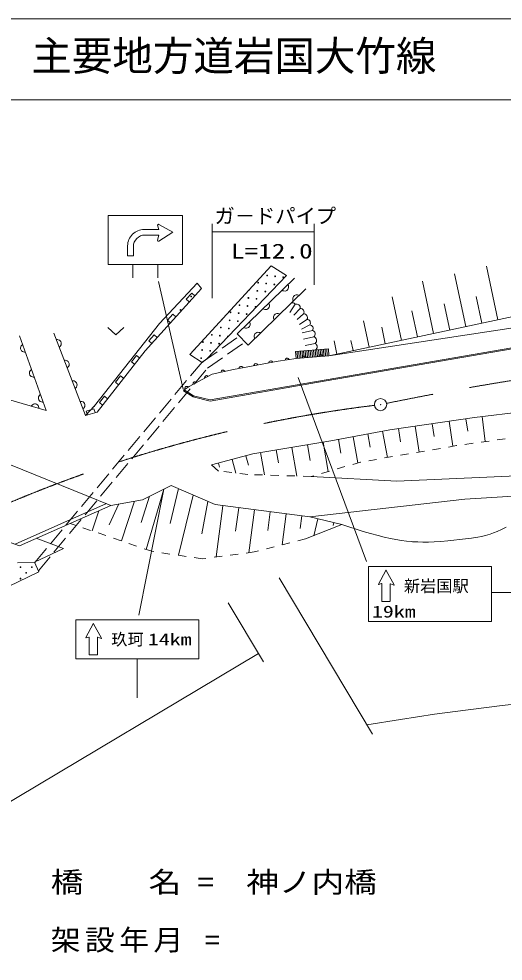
# Model space of a CAD drawing. Units: millimetres, scale not verified. Extents: x -64524 to 575476, y -400299 to -40299.
# Drawn here: x 110668 to 170448, y -156584 to -40299 of the extents above; entities that cross this region are included whole.
import ezdxf
from ezdxf.enums import TextEntityAlignment as Align

# ---------------------------------------------------------------- set-up
doc = ezdxf.new("R2010")
doc.units = ezdxf.units.MM
doc.header["$LTSCALE"] = 1000
for name, pattern in [('USER1', [18.5, 13.875, -4.625]), ('USER2', [3, 2.25, -0.75]), ('USER3', [2, 1, -1])]:
    doc.linetypes.add(name, pattern=pattern)
for name, color, linetype, lineweight in [('M-BGD', 7, 'Continuous', 13), ('M-BMK-LINE', 2, 'USER1', 13), ('M-BMK-SRVR', 3, 'Continuous', 13), ('M-STR-HTXT', 7, 'Continuous', 13), ('M-STR-STR1', 1, 'Continuous', 13), ('M-STR-STRC', 7, 'Continuous', 13), ('M-TTL', 2, 'Continuous', 13), ('M-TTL-LINE', 7, 'Continuous', 13), ('M-TTL-TXT', 7, 'Continuous', 13)]:
    doc.layers.add(name, color=color, linetype=linetype, lineweight=lineweight)
doc.styles.add('ＭＳ ゴシック', font='')
doc.styles.get('ＭＳ ゴシック').set_extended_font_data('MS Gothic')

# ---------------------------------------------------------------- blocks, each defined once
blk = doc.blocks.new('BUHIN1')
at = {"color": 3, "linetype": 'Continuous', "lineweight": 13}
for radius in [750, 22.5]:
    blk.add_circle((0, 0), radius, dxfattribs=at)
blk = doc.blocks.new('BUHIN4')
at = {"color": 7, "linetype": 'Continuous', "lineweight": 13}
blk.add_lwpolyline([(0, -500), (500, -500), (500, 500), (0, 500)], dxfattribs=at)
blk = doc.blocks.new('BUHIN6')
at = {"color": 7, "linetype": 'Continuous', "lineweight": 13}
blk.add_lwpolyline([(0, 500), (115, 460), (212, 400), (322, 305), (382, 195), (418, 78), (418, -78), (382, -195), (322, -305), (212, -402), (115, -462), (0, -500)], dxfattribs=at)
blk = doc.blocks.new('BUHIN7')
at = {"color": 7, "linetype": 'Continuous', "lineweight": 13}
blk.add_lwpolyline([(0, 250), (58, 230), (106, 200), (161, 152), (191, 98), (209, 39), (209, -39), (191, -98), (161, -152), (106, -201), (58, -231), (0, -250)], dxfattribs=at)
blk = doc.blocks.new('BUHIN8')
at = {"color": 7, "linetype": 'Continuous', "lineweight": 13}
blk.add_lwpolyline([(-1000, 475), (0, -470), (1000, 475)], dxfattribs=at)

msp = doc.modelspace()

# ---------------------------------------------------------------- linework, layer by layer
at = {"layer": 'M-BGD'}
for p, q in [((131756, -81707), (141831, -70785)), ((141831, -70785), (143694, -71971)), ((169808, -77432), (168401, -70828)), ((143694, -71971), (133883, -82237)), ((165834, -78279), (164444, -71754)), ((128031, -77897), (132687, -72902)), ((132687, -72902), (133195, -73579)), ((144710, -72309), (137598, -79167)), ((144710, -72309), (137598, -79167)), ((161860, -79126), (160486, -72680)), ((133195, -73579), (126253, -81284)), ((138960, -80580), (146108, -73629)), ((146108, -73629), (138960, -80580)), ((144795, -75527), (144136, -76518)), ((182725, -74680), (148943, -81877)), ((182725, -74680), (148943, -81877)), ((157885, -79972), (156742, -74605)), ((163847, -78702), (163156, -75460)), ((167821, -77855), (167122, -74573)), ((145387, -76035), (144615, -76881)), ((145810, -76712), (145022, -77418)), ((159872, -79549), (159190, -76346)), ((119987, -88057), (128031, -77897)), ((146234, -77389), (145298, -78028)), ((148943, -81877), (182471, -76797)), ((153911, -80819), (153216, -77557)), ((137767, -78998), (137598, -79167)), ((146572, -78067), (145544, -78594)), ((146911, -78744), (145646, -79059)), ((155898, -80396), (155466, -78366)), ((114061, -88650), (110759, -79421)), ((114992, -79083), (118887, -89243)), ((137598, -79167), (138960, -80580)), ((147080, -79549), (145820, -79829)), ((149936, -81666), (149588, -80028)), ((151924, -81242), (151653, -79973)), ((126253, -81284), (120326, -88819)), ((144808, -81360), (148872, -81022)), ((144879, -82215), (144808, -81360)), ((145011, -81343), (145082, -82198)), ((145214, -81326), (145285, -82182)), ((145417, -81310), (145489, -82165)), ((145621, -81293), (145692, -82148)), ((145824, -81276), (145895, -82131)), ((147250, -80353), (145995, -80598)), ((146027, -81259), (146098, -82114)), ((146230, -81242), (146301, -82097)), ((146433, -81225), (146505, -82080)), ((146637, -81208), (146708, -82063)), ((146840, -81191), (146911, -82046)), ((147043, -81174), (147114, -82029)), ((147246, -81157), (147317, -82013)), ((147393, -85032), (171526, -80882)), ((147419, -85179), (171549, -81030)), ((147449, -81141), (147521, -81996)), ((147653, -81124), (147724, -81979)), ((147856, -81107), (147927, -81962)), ((148059, -81090), (148130, -81945)), ((148262, -81073), (148333, -81928)), ((148465, -81056), (148537, -81911)), ((148669, -81039), (148740, -81894)), ((148872, -81022), (148943, -81877)), ((133280, -82723), (131756, -81707)), ((133883, -82237), (133280, -82723)), ((137175, -83570), (142678, -82554)), ((142678, -82554), (144879, -82215)), ((148943, -81877), (144879, -82215)), ((144879, -82215), (148943, -81877)), ((134550, -84163), (137175, -83570)), ((97297, -83739), (114061, -88650)), ((131671, -85687), (134550, -84163)), ((131075, -86069), (131671, -85687)), ((134296, -87465), (147419, -85179)), ((134301, -87312), (147393, -85032)), ((130994, -86195), (131075, -86069)), ((130994, -86195), (132179, -86957)), ((131075, -86069), (132239, -86817)), ((132179, -86957), (134296, -87465)), ((132239, -86817), (134301, -87312)), ((118887, -89243), (119987, -88057)), ((166893, -89497), (176545, -88311)), ((120326, -88819), (118887, -89243)), ((156479, -91021), (166893, -89497)), ((167858, -89379), (168237, -92465)), ((159603, -90564), (160071, -93760)), ((161686, -90259), (161916, -91832)), ((163769, -89955), (164222, -93049)), ((165852, -89650), (166078, -91195)), ((149197, -92375), (156479, -91021)), ((153748, -91529), (154047, -93135)), ((155569, -91191), (156171, -94429)), ((157520, -90869), (157758, -92493)), ((139545, -93984), (149197, -92375)), ((146301, -92858), (146623, -94789)), ((148232, -92536), (148837, -96167)), ((150107, -92206), (150424, -93909)), ((151928, -91868), (152527, -95091)), ((134465, -95339), (139545, -93984)), ((140510, -93823), (140971, -96590)), ((142441, -93502), (142703, -95078)), ((144371, -93180), (144961, -96720)), ((134465, -95339), (135312, -96101)), ((135312, -95114), (135448, -95623)), ((137005, -94662), (137455, -96350)), ((138698, -94210), (139008, -95373)), ((146742, -96778), (157325, -97371)), ((175444, -96524), (157325, -97371)), ((125914, -99657), (129470, -97879)), ((128581, -98324), (126400, -105768)), ((130373, -98274), (129330, -102565)), ((129470, -97879), (134889, -100249)), ((193309, -97794), (165707, -99572)), ((122019, -100334), (125914, -99657)), ((124940, -99827), (123330, -104719)), ((126803, -99213), (125768, -102442)), ((132179, -99064), (130362, -106499)), ((133986, -99854), (133236, -103858)), ((165707, -99572), (146573, -101773)), ((120525, -100998), (119727, -103488)), ((122993, -100165), (121801, -102756)), ((134889, -100249), (146573, -101773)), ((135863, -100376), (135037, -106707)), ((137810, -100630), (137431, -103536)), ((139757, -100884), (139067, -106177)), ((141705, -101138), (141405, -103439)), ((143652, -101392), (143153, -105221)), ((145599, -101646), (145400, -103174)), ((146573, -101773), (150552, -102705)), ((147568, -102006), (147082, -104080)), ((150552, -102705), (146065, -104483)), ((149557, -102472), (149476, -102818)), ((112791, -104398), (116177, -105668)), ((116177, -105668), (112621, -107361)), ((112621, -107361), (110505, -107446)), ((112621, -107361), (113129, -108547)), ((113129, -108547), (105933, -112018))]:
    msp.add_line(p, q, dxfattribs=at)
at = {"layer": 'M-BGD', "linetype": 'USER2'}
for p, q in [((133276, -82656), (137889, -79469)), ((133957, -83401), (138614, -80183)), ((112639, -107403), (133276, -82656)), ((113081, -108435), (133957, -83401))]:
    msp.add_line(p, q, dxfattribs=at)
at = {"layer": 'M-BGD', "linetype": 'USER3'}
for p, q in [((176629, -91275), (164691, -92968)), ((164691, -92968), (152838, -95000)), ((152838, -95000), (146742, -96778)), ((138953, -96524), (135312, -96101)), ((146742, -96778), (138953, -96524)), ((127099, -106007), (117012, -102560)), ((146065, -104483), (139715, -106091)), ((133280, -106938), (127099, -106007)), ((139715, -106091), (133280, -106938))]:
    msp.add_line(p, q, dxfattribs=at)
at = {"layer": 'M-BGD'}
msp.add_lwpolyline([(150552, -102705), (153177, -103551), (154082, -103818), (155002, -104069), (155763, -104257), (156537, -104427), (157215, -104557), (157906, -104669), (158529, -104750), (159164, -104813), (159273, -104821), (159899, -104858), (160536, -104875), (161234, -104873), (161942, -104850), (162771, -104802), (163601, -104733), (165792, -104483), (166553, -104387), (167317, -104269), (167788, -104178), (168262, -104065), (168840, -103890), (169268, -103735), (169689, -103560), (170248, -103301), (170811, -103018)], dxfattribs=at)
for centre in [(141311, -71969), (142305, -72076), (140210, -72857), (141204, -72964), (142199, -73070), (143300, -72182), (140104, -73852), (141098, -73958), (131935, -74563), (137902, -75627), (139003, -74739), (139997, -74846), (130624, -76230), (136801, -76515), (137796, -76622), (138790, -76728), (138896, -75734), (139891, -75840), (136695, -77509), (137689, -77616), (135594, -78397), (136589, -78504), (133393, -80173), (134387, -80280), (134493, -79285), (135488, -79392), (133286, -81167), (134281, -81274), (135381, -80386), (133180, -82162), (110861, -107962), (112275, -107962), (111568, -108669), (110861, -109377)]:
    msp.add_circle(centre, 50, dxfattribs=at)
for centre, radius, start, end in [((139109, -73745), 50, 220.04932, 54.57055), ((144481, -75679), 348, 25.80502, 149.66006), ((144955, -75939), 442, 347.43909, 111.29413), ((145418, -76487), 452, 330.10077, 93.95578), ((145842, -77164), 452, 330.10077, 93.95578), ((129312, -77898), 50, 54.69781, 221.26589), ((135701, -77403), 50, 249.62317, 24.99671), ((146223, -77818), 429, 324.62061, 88.47562), ((146561, -78496), 429, 324.62061, 88.47562), ((146781, -79192), 466, 309.97018, 73.82523), ((126511, -79743), 50, 298.24907, 345.01143), ((136482, -79498), 50, 30.84235, 241.75187), ((146951, -79996), 466, 309.97018, 73.82523), ((132292, -81061), 50, 289.65047, 344.9694), ((147034, -80754), 456, 297.80676, 61.66178), ((125200, -81410), 50, 283.22588, 0.03462), ((123888, -83077), 50, 272.12717, 11.13333), ((122577, -84745), 50, 262.63896, 20.62155), ((121265, -86412), 50, 254.02151, 29.23899), ((119954, -88079), 50, 237.9173, 37.34849), ((112982, -108669), 50, 92.93003, 138.57074)]:
    msp.add_arc(centre, radius, start, end, dxfattribs=at)
at = {"layer": 'M-BMK-LINE'}
for centre, radius, start, end in [((228411, -440213), 359812, 85.94586, 101.60107), ((174936, -254796), 168041, 96.95935, 118.74323)]:
    msp.add_arc(centre, radius, start, end, dxfattribs=at)
at = {"layer": 'M-STR-HTXT'}
for p, q in [((134550, -74772), (134550, -65584)), ((147114, -65584), (147114, -73135)), ((134550, -66584), (147114, -66584)), ((142781, -109273), (154302, -128577)), ((140870, -119655), (136517, -112361)), ((140247, -118612), (50941, -171913))]:
    msp.add_line(p, q, dxfattribs=at)
msp.add_arc((206018, -434894), 311903, 50.71722, 99.67227, dxfattribs=at)
at = {"layer": 'M-STR-STR1'}
for p, q in [((122019, -100334), (107278, -94368)), ((95110, -99743), (110755, -105341)), ((110209, -105145), (121503, -100126)), ((110755, -105341), (122019, -100334))]:
    msp.add_line(p, q, dxfattribs=at)
at = {"layer": 'M-STR-STRC'}
for p, q in [((130871, -64563), (121684, -64563)), ((121684, -70598), (121684, -64563)), ((130871, -70598), (130871, -64563)), ((127803, -65771), (127949, -66291)), ((127952, -65658), (129671, -66638)), ((126139, -66291), (127949, -66291)), ((126236, -66986), (127949, -66986)), ((127795, -67610), (127949, -66986)), ((127949, -67718), (129671, -66638)), ((124099, -68290), (124099, -69551)), ((124809, -68385), (124809, -69551)), ((124809, -69551), (124099, -69551)), ((130871, -70598), (121684, -70598)), ((124746, -72252), (124746, -70598)), ((127809, -72252), (127809, -70598)), ((127916, -72722), (130946, -85988)), ((145150, -84572), (153585, -107274)), ((128581, -98324), (125468, -113879)), ((153809, -114661), (153809, -107879)), ((153809, -107879), (169009, -107879)), ((169009, -107879), (169009, -114661)), ((155047, -110043), (155961, -108360)), ((156024, -108360), (156990, -110124)), ((155435, -109995), (155089, -110095)), ((155481, -112183), (155481, -110030)), ((156502, -110044), (156502, -112172)), ((156945, -110174), (156552, -110011)), ((169009, -111091), (175504, -111091)), ((155481, -112183), (156504, -112183)), ((117685, -119272), (117685, -114472)), ((117685, -114472), (132885, -114472)), ((118923, -116637), (119837, -114954)), ((119900, -114954), (120866, -116717)), ((132885, -114472), (132885, -119272)), ((169009, -114661), (153809, -114661)), ((119311, -116589), (118965, -116689)), ((119357, -118776), (119357, -116623)), ((120378, -116638), (120378, -118766)), ((120821, -116768), (120428, -116604)), ((132885, -119272), (117685, -119272)), ((119357, -118776), (120380, -118776)), ((125285, -119272), (125285, -124072))]:
    msp.add_line(p, q, dxfattribs=at)
for centre, start, end in [((155993, -108377), 28.71979, 151.50226), ((155079, -110060), 151.50226, 286.11285), ((155445, -110030), 0, 106.11285), ((156538, -110044), 67.39017, 180), ((156959, -110141), 247.39014, 28.71979), ((119869, -114971), 28.71979, 151.50226), ((118955, -116654), 151.50226, 286.11285), ((119321, -116623), 0, 106.11285), ((120414, -116637), 67.39017, 180), ((120835, -116735), 247.39014, 28.71979)]:
    msp.add_arc(centre, 36, start, end, dxfattribs=at)
for centre, major_axis, ratio, start_param, end_param in [((127901, -65745), (-102, 0), 0.979412, 4.1854365, 6.552653), ((126139, -68290), (2040, 0), 0.979996, 1.5707963, 3.1415927), ((126236, -68385), (-1428, 0), 0.980038, 4.712389, 6.2831853), ((127895, -67633), (-102, 0), 0.979412, 6.0464883, 8.4230203)]:
    msp.add_ellipse(centre, major_axis=major_axis, ratio=ratio, start_param=start_param, end_param=end_param, dxfattribs=at)
at = {"layer": 'M-TTL'}
msp.add_line((575476, -40299), (-64524, -40299), dxfattribs=at)
at = {"layer": 'M-TTL-LINE'}
msp.add_line((-64524, -50299), (575476, -50299), dxfattribs=at)

# ---------------------------------------------------------------- block references
at = {"layer": 'M-BGD'}
for name, p, rotation in [('BUHIN6', (143525, -73452), 313.95836), ('BUHIN4', (132038, -74864), 137.98199), ('BUHIN6', (144917, -74788), 134.19465), ('BUHIN6', (141154, -75738), 313.95836), ('BUHIN4', (129724, -77432), 137.98199), ('BUHIN6', (142534, -77104), 134.19465), ('BUHIN6', (138783, -78024), 313.95836), ('BUHIN6', (140151, -79421), 134.19465), ('BUHIN6', (115479, -80353), 20.97517), ('BUHIN4', (127410, -80000), 137.98199), ('BUHIN6', (111309, -80960), 199.68647), ('BUHIN6', (116453, -82893), 20.97517), ('BUHIN4', (125265, -82540), 141.81154), ('BUHIN7', (141761, -82724), 100.46058), ('BUHIN7', (143778, -82385), 98.75582), ('BUHIN7', (145895, -82131), 94.75431), ('BUHIN7', (147927, -81962), 94.75431), ('BUHIN6', (112410, -84036), 199.68647), ('BUHIN7', (135862, -83867), 102.7297), ('BUHIN7', (138092, -83401), 100.46058), ('BUHIN7', (139926, -83062), 100.46058), ('BUHIN6', (117426, -85433), 20.97517), ('BUHIN4', (123289, -85052), 141.81154), ('BUHIN7', (133830, -84544), 117.89448), ('BUHIN7', (131373, -85878), 122.65179), ('BUHIN7', (132391, -85306), 117.89448), ('BUHIN6', (113511, -87112), 199.68647), ('BUHIN4', (121314, -87564), 141.81154), ('BUHIN6', (112664, -88241), 73.6721), ('BUHIN6', (118400, -87973), 20.97517), ('BUHIN4', (119606, -89031), 106.41764)]:
    msp.add_blockref(name, p, dxfattribs=dict(at, rotation=rotation))
msp.add_blockref('BUHIN8', (122640, -78843), dxfattribs=at)
at = {"layer": 'M-BMK-SRVR'}
msp.add_blockref('BUHIN1', (155320, -87903), dxfattribs=at)

# ---------------------------------------------------------------- texts
at = {"layer": 'M-STR-HTXT', "style": 'ＭＳ ゴシック'}
msp.add_text('ガ－ドパイプ', height=1833, dxfattribs=at).set_placement((134820, -66084), align=Align.BOTTOM_LEFT)
at = {"layer": 'M-STR-HTXT', "style": 'ＭＳ ゴシック', "width": 1.35}
msp.add_text('L=12.0', height=1833, dxfattribs=at).set_placement((136838, -70432), align=Align.BOTTOM_LEFT)
at = {"layer": 'M-STR-STR1', "style": 'ＭＳ ゴシック', "width": 1.15}
msp.add_text('橋\u3000\u3000名 =\u3000神ノ内橋', height=2566, dxfattribs=at).set_placement((114606, -148883), align=Align.BOTTOM_LEFT)
at = {"layer": 'M-STR-STR1', "insert": (114606, -155535), "char_height": 2566, "attachment_point": 7, "style": 'ＭＳ ゴシック'}
msp.add_mtext('\\T1.15;\\W1.05;架設年月\\~=', dxfattribs=at)
at = {"layer": 'M-STR-STRC', "style": 'ＭＳ ゴシック'}
for s, p in [('新岩国駅', (158200, -111457)), ('玖珂', (122076, -118050))]:
    msp.add_text(s, height=1466, dxfattribs=at).set_placement(p, align=Align.BOTTOM_LEFT)
at = {"layer": 'M-STR-STRC', "style": 'ＭＳ ゴシック', "width": 1.35}
for s, p in [('19km', (154259, -114619)), ('14km', (126599, -118050))]:
    msp.add_text(s, height=1466, dxfattribs=at).set_placement(p, align=Align.BOTTOM_LEFT)
at = {"layer": 'M-TTL-TXT', "style": 'ＭＳ ゴシック'}
msp.add_text('主要地方道岩国大竹線', height=3666, dxfattribs=at).set_placement((112210, -47799), align=Align.BOTTOM_LEFT)

doc.saveas('drawing.dxf')
